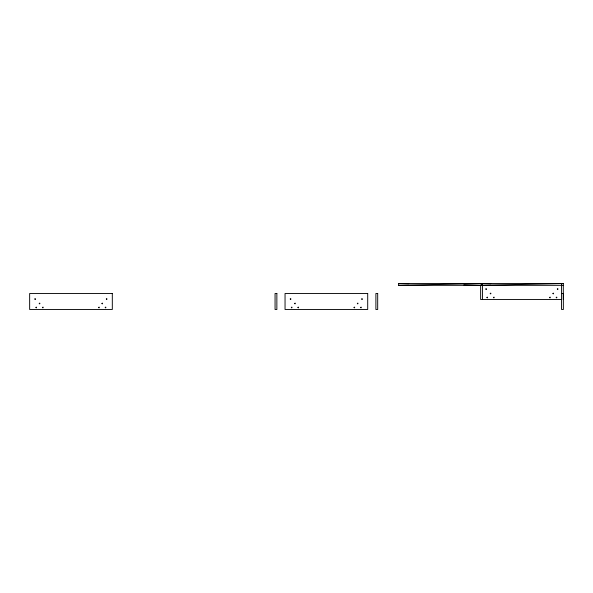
<?xml version="1.0" encoding="UTF-8"?>
<svg xmlns="http://www.w3.org/2000/svg" width="593" height="593" viewBox="0 0 593 593"><rect width="100%" height="100%" fill="white"/><g stroke="black" fill="none" stroke-linecap="round" stroke-linejoin="round"><path stroke-width="0.89" d="M563.298 299.495L563.298 283.521L398.629 283.521L398.629 285.322L481.286 283.521L481.286 285.322L463.837 284.936M563.298 283.521L480.641 285.322L480.641 299.495L561.504 299.495M398.629 285.322L563.298 285.322M561.556 293.505L563.35 293.505L563.35 309.479L561.556 309.479L561.504 283.521M480.641 283.521L490.745 283.743M398.629 283.521L408.733 283.743M482.435 283.521L482.435 299.495M34.854 298.991C35.343 300.518 36.04 297.916 34.854 298.991M35.951 307.382C36.44 308.901 37.137 306.299 35.951 307.382M39.249 303.386C39.738 304.913 40.435 302.311 39.249 303.386M42.54 307.382C43.03 308.901 43.726 306.299 42.54 307.382M98.646 307.382C99.135 308.901 99.832 306.299 98.646 307.382M101.944 303.386C102.426 304.898 103.138 302.326 101.944 303.386M105.235 307.382C105.724 308.901 106.421 306.299 105.235 307.382M106.332 298.991C106.822 300.518 107.518 297.916 106.332 298.991M290.251 298.991C290.74 300.518 291.437 297.916 290.251 298.991M291.348 307.382C291.815 308.909 292.571 306.299 291.348 307.382M294.647 303.386C295.136 304.913 295.833 302.311 294.647 303.386M297.938 307.382C298.427 308.901 299.124 306.299 297.938 307.382M354.043 307.382C354.532 308.901 355.229 306.299 354.043 307.382M357.342 303.386C357.831 304.913 358.528 302.311 357.342 303.386M360.633 307.382C361.122 308.901 361.819 306.299 360.633 307.382M361.73 298.991C362.219 300.518 362.916 297.916 361.73 298.991M485.845 289.006C486.334 290.533 487.031 287.931 485.845 289.006M486.942 297.397C487.431 298.916 488.128 296.322 486.942 297.397M490.241 293.402C490.73 294.929 491.427 292.327 490.241 293.402M493.532 297.397C494.021 298.916 494.718 296.322 493.532 297.397M549.637 297.397C550.126 298.916 550.823 296.322 549.637 297.397M552.935 293.402C553.425 294.929 554.121 292.327 552.935 293.402M556.227 297.397C556.716 298.916 557.413 296.322 556.227 297.397M557.324 289.006C557.813 290.533 558.51 287.931 557.324 289.006M112.314 293.505L29.65 293.505L29.65 309.479L112.314 309.479L112.314 293.505M276.864 293.505L275.063 293.505L275.063 309.479L276.864 309.479L276.864 293.505M367.704 293.505L285.048 293.505L285.048 309.479L367.704 309.479L367.704 293.505M377.689 293.505L375.895 293.505L375.895 309.479L377.689 309.479L377.689 293.505"/></g></svg>
